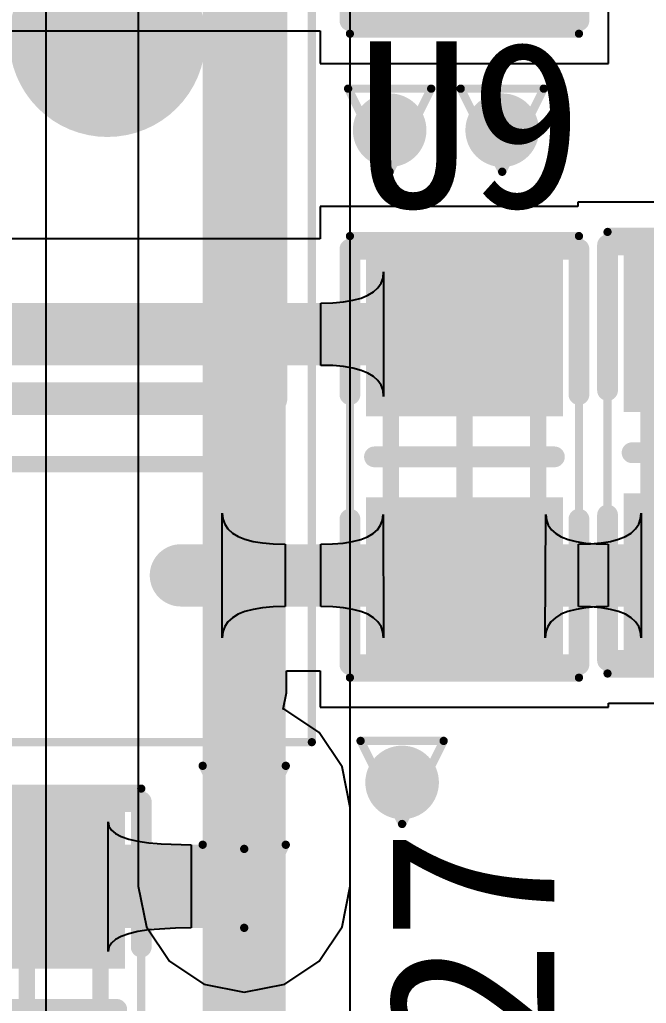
# Model space of a CAD drawing. Extents: x 75 to 173, y 40 to 188.
# Drawn here: x 141.42 to 145.25, y 148.67 to 154.69 of the extents above; entities that cross this region are included whole.
import ezdxf

# ---------------------------------------------------------------- set-up
doc = ezdxf.new("R2010")
doc.units = 0
doc.header["$MEASUREMENT"] = 0
doc.layers.get('0').update_dxf_attribs({"linetype": 'CONTINUOUS'})
for name, color, linetype in [('BottomLayer', 5, 'CONTINUOUS'), ('DRILLDRAWING', 1, 'CONTINUOUS'), ('MECHANICAL13', 56, 'CONTINUOUS'), ('MECHANICAL15', 56, 'CONTINUOUS'), ('MULTILAYER', 9, 'CONTINUOUS'), ('TopLayer', 1, 'CONTINUOUS'), ('TOPOVERLAY', 2, 'CONTINUOUS'), ('TOPPASTE', 8, 'CONTINUOUS'), ('TOPSOLDER', 216, 'CONTINUOUS'), ('ViaHoleLayer', 16, 'CONTINUOUS')]:
    doc.layers.add(name, color=color, linetype=linetype)

# ---------------------------------------------------------------- blocks, each defined once
blk = doc.blocks.new('C0603_34')
at = {"layer": 'MECHANICAL13', "const_width": 0.1}
for points in [[(-0.850001, -0.450002), (-0.850001, 0.449999)], [(0.849998, 0.449999), (-0.850001, 0.449999)], [(0.849998, -0.450002), (0.849998, 0.449999)], [(0.849998, -0.450002), (-0.850001, -0.450002)]]:
    blk.add_lwpolyline(points, dxfattribs=at)
at = {"layer": 'MECHANICAL13', "const_width": 0.05}
for points in [[(-0.875, 0.449999, 1), (-0.825002, 0.449999, 1)], [(-0.875, 0.449999, 1), (-0.825002, 0.449999, 1)], [(0.825, 0.449999, 1), (0.874997, 0.449999, 1)], [(0.825, 0.449999, 1), (0.874997, 0.449999, 1)], [(-0.875, -0.450002, 1), (-0.825002, -0.450002, 1)], [(-0.875, -0.450002, 1), (-0.825002, -0.450002, 1)], [(0.825, -0.450002, 1), (0.874997, -0.450002, 1)], [(0.825, -0.450002, 1), (0.874997, -0.450002, 1)]]:
    blk.add_lwpolyline(points, format="xyb", close=True, dxfattribs=at)
at = {"layer": 'MECHANICAL15'}
for points, const_width in [([(1.35, 0.700001), (-1.35, 0.700001)], 0.05), ([(-1.35, -0.700001), (-1.35, 0.700001)], 0.05), ([(1.35, -0.700001), (1.35, 0.700001)], 0.05), ([(0, -0.450002), (0, 0.449999)], 0.1), ([(0.449999, 0), (-0.450002, 0)], 0.1), ([(1.35, -0.700001), (-1.35, -0.700001)], 0.05)]:
    blk.add_lwpolyline(points, dxfattribs=dict(at, const_width=const_width))
for points, const_width in [([(-1.362499, 0.700001, 1), (-1.3375, 0.700001, 1)], 0.024999), ([(-1.362499, 0.700001, 1), (-1.3375, 0.700001, 1)], 0.024999), ([(1.3375, 0.700001, 1), (1.362499, 0.700001, 1)], 0.024999), ([(1.3375, 0.700001, 1), (1.362499, 0.700001, 1)], 0.024999), ([(-0.024999, 0.449999, 1), (0.024999, 0.449999, 1)], 0.05), ([(-0.475, 0, 1), (-0.425003, 0, 1)], 0.05), ([(0.425, 0, 1), (0.474998, 0, 1)], 0.05), ([(-0.024999, -0.450002, 1), (0.024999, -0.450002, 1)], 0.05), ([(-1.362499, -0.700001, 1), (-1.3375, -0.700001, 1)], 0.024999), ([(-1.362499, -0.700001, 1), (-1.3375, -0.700001, 1)], 0.024999), ([(1.3375, -0.700001, 1), (1.362499, -0.700001, 1)], 0.024999), ([(1.3375, -0.700001, 1), (1.362499, -0.700001, 1)], 0.024999)]:
    blk.add_lwpolyline(points, format="xyb", close=True, dxfattribs=dict(at, const_width=const_width))
at = {"layer": 'TOPOVERLAY', "const_width": 0.127}
for points in [[(-1.27, -0.700001), (-1.27, 0.700001)], [(-0.381, 0.700001), (-1.27, 0.700001)], [(1.27, 0.700001), (0.381, 0.700001)], [(1.27, -0.700001), (1.27, 0.700001)], [(0, -0.549999), (0, 0.549999)], [(-0.381, -0.700001), (-1.27, -0.700001)], [(1.27, -0.700001), (0.381, -0.700001)]]:
    blk.add_lwpolyline(points, dxfattribs=at)
at = {"layer": 'TOPOVERLAY', "const_width": 0.0635}
for points in [[(-1.30175, 0.700001, 1), (-1.23825, 0.700001, 1)], [(-1.30175, 0.700001, 1), (-1.23825, 0.700001, 1)], [(-0.41275, 0.700001, 1), (-0.34925, 0.700001, 1)], [(0.34925, 0.700001, 1), (0.41275, 0.700001, 1)], [(1.23825, 0.700001, 1), (1.30175, 0.700001, 1)], [(1.23825, 0.700001, 1), (1.30175, 0.700001, 1)], [(-0.03175, 0.549999, 1), (0.03175, 0.549999, 1)], [(-0.03175, -0.549999, 1), (0.03175, -0.549999, 1)], [(-1.30175, -0.700001, 1), (-1.23825, -0.700001, 1)], [(-1.30175, -0.700001, 1), (-1.23825, -0.700001, 1)], [(-0.41275, -0.700001, 1), (-0.34925, -0.700001, 1)], [(0.34925, -0.700001, 1), (0.41275, -0.700001, 1)], [(1.23825, -0.700001, 1), (1.30175, -0.700001, 1)], [(1.23825, -0.700001, 1), (1.30175, -0.700001, 1)]]:
    blk.add_lwpolyline(points, format="xyb", close=True, dxfattribs=at)
at = {"layer": 'TOPPASTE'}
for points in [[(-0.350002, -0.499999), (-0.350002, 0.499999), (-1.15, -0.499999), (-1.15, 0.499999)], [(1.149998, -0.499999), (1.149998, 0.499999), (0.349999, -0.499999), (0.349999, 0.499999)]]:
    blk.add_solid(points, dxfattribs=at)
at = {"layer": 'TOPSOLDER'}
for points in [[(-0.248402, -0.601599), (-0.248402, 0.601599), (-1.2516, -0.601599), (-1.2516, 0.601599)], [(1.251598, -0.601599), (1.251598, 0.601599), (0.248399, -0.601599), (0.248399, 0.601599)]]:
    blk.add_solid(points, dxfattribs=at)
blk = doc.blocks.new('SOP_8PIN_39')
at = {"layer": 'MECHANICAL13', "const_width": 0.1}
for points in [[(1.999999, 2.5), (-2.000001, 2.5)], [(1.999999, -2.5), (1.999999, 2.5)]]:
    blk.add_lwpolyline(points, dxfattribs=at)
at = {"layer": 'MECHANICAL13'}
for points, const_width in [([(1.975, 2.5, 1), (2.024997, 2.5, 1)], 0.05), ([(1.975, 2.5, 1), (2.024997, 2.5, 1)], 0.05), ([(-0.600001, 1.599999, 1), (-1.599999, 1.599999, 1)], 0.1), ([(-0.625, 1.599999, 1), (-0.575003, 1.599999, 1)], 0.05)]:
    blk.add_lwpolyline(points, format="xyb", close=True, dxfattribs=dict(at, const_width=const_width))
at = {"layer": 'MECHANICAL15', "const_width": 0.05}
for points in [[(3.7, 2.75), (-3.7, 2.75)], [(3.7, -2.75), (3.7, 2.75)]]:
    blk.add_lwpolyline(points, dxfattribs=at)
at = {"layer": 'MECHANICAL15', "const_width": 0.024999}
blk.add_lwpolyline([(3.687501, 2.75, 1), (3.7125, 2.75, 1)], format="xyb", close=True, dxfattribs=at)
blk.add_lwpolyline([(3.687501, 2.75, 1), (3.7125, 2.75, 1)], format="xyb", close=True, dxfattribs=at)
at = {"layer": 'TOPOVERLAY', "const_width": 0.2}
for points in [[(1.599999, 2.5), (-1.600002, 2.5)], [(1.599999, -2.5), (1.599999, 2.5)]]:
    blk.add_lwpolyline(points, dxfattribs=at)
at = {"layer": 'TOPOVERLAY'}
for points, const_width in [([(1.549999, 2.5, 1), (1.649999, 2.5, 1)], 0.1), ([(1.549999, 2.5, 1), (1.649999, 2.5, 1)], 0.1), ([(-0.300002, 1.5, 1), (-0.900001, 1.5, 1)], 0.599999), ([(-1.05, 1.5, 1), (-0.750001, 1.5, 1)], 0.299999), ([(-0.450002, 1.5, 1), (-0.150002, 1.5, 1)], 0.299999)]:
    blk.add_lwpolyline(points, format="xyb", close=True, dxfattribs=dict(at, const_width=const_width))
blk = doc.blocks.new('R0603_49')
at = {"layer": 'MECHANICAL13', "const_width": 0.1}
for points in [[(-0.850001, 0.449999), (0.849998, 0.449999)], [(-0.850001, 0.449999), (-0.850001, -0.450002)], [(0.849998, 0.449999), (0.849998, -0.450002)], [(-0.850001, -0.450002), (0.849998, -0.450002)]]:
    blk.add_lwpolyline(points, dxfattribs=at)
at = {"layer": 'MECHANICAL13', "const_width": 0.05}
for points in [[(-0.875, 0.449999, 1), (-0.825002, 0.449999, 1)], [(-0.875, 0.449999, 1), (-0.825002, 0.449999, 1)], [(0.825, 0.449999, 1), (0.874997, 0.449999, 1)], [(0.825, 0.449999, 1), (0.874997, 0.449999, 1)], [(-0.875, -0.450002, 1), (-0.825002, -0.450002, 1)], [(-0.875, -0.450002, 1), (-0.825002, -0.450002, 1)], [(0.825, -0.450002, 1), (0.874997, -0.450002, 1)], [(0.825, -0.450002, 1), (0.874997, -0.450002, 1)]]:
    blk.add_lwpolyline(points, format="xyb", close=True, dxfattribs=at)
at = {"layer": 'MECHANICAL15'}
for points, const_width in [([(-1.35, 0.700001), (-1.35, -0.700001)], 0.05), ([(-1.35, 0.700001), (1.35, 0.700001)], 0.05), ([(1.35, 0.700001), (1.35, -0.700001)], 0.05), ([(0, 0.449999), (0, -0.450002)], 0.1), ([(-0.450002, 0), (0.449999, 0)], 0.1), ([(-1.35, -0.700001), (1.35, -0.700001)], 0.05)]:
    blk.add_lwpolyline(points, dxfattribs=dict(at, const_width=const_width))
for points, const_width in [([(-1.362499, 0.700001, 1), (-1.3375, 0.700001, 1)], 0.024999), ([(-1.362499, 0.700001, 1), (-1.3375, 0.700001, 1)], 0.024999), ([(1.3375, 0.700001, 1), (1.362499, 0.700001, 1)], 0.024999), ([(1.3375, 0.700001, 1), (1.362499, 0.700001, 1)], 0.024999), ([(-0.024999, 0.449999, 1), (0.024999, 0.449999, 1)], 0.05), ([(-0.475, 0, 1), (-0.425003, 0, 1)], 0.05), ([(0.425, 0, 1), (0.474998, 0, 1)], 0.05), ([(-0.024999, -0.450002, 1), (0.024999, -0.450002, 1)], 0.05), ([(-1.362499, -0.700001, 1), (-1.3375, -0.700001, 1)], 0.024999), ([(-1.362499, -0.700001, 1), (-1.3375, -0.700001, 1)], 0.024999), ([(1.3375, -0.700001, 1), (1.362499, -0.700001, 1)], 0.024999), ([(1.3375, -0.700001, 1), (1.362499, -0.700001, 1)], 0.024999)]:
    blk.add_lwpolyline(points, format="xyb", close=True, dxfattribs=dict(at, const_width=const_width))
at = {"layer": 'TOPOVERLAY', "const_width": 0.127}
for points in [[(-1.27, 0.700001), (-0.381, 0.700001)], [(-1.27, 0.700001), (-1.27, -0.700001)], [(0.381, 0.700001), (1.27, 0.700001)], [(1.27, 0.700001), (1.27, -0.700001)], [(0, 0.549999), (0, -0.549999)], [(-1.27, -0.700001), (-0.381, -0.700001)], [(0.381, -0.700001), (1.27, -0.700001)]]:
    blk.add_lwpolyline(points, dxfattribs=at)
at = {"layer": 'TOPOVERLAY', "const_width": 0.0635}
for points in [[(-1.30175, 0.700001, 1), (-1.23825, 0.700001, 1)], [(-1.30175, 0.700001, 1), (-1.23825, 0.700001, 1)], [(-0.41275, 0.700001, 1), (-0.34925, 0.700001, 1)], [(0.34925, 0.700001, 1), (0.41275, 0.700001, 1)], [(1.23825, 0.700001, 1), (1.30175, 0.700001, 1)], [(1.23825, 0.700001, 1), (1.30175, 0.700001, 1)], [(-0.03175, 0.549999, 1), (0.03175, 0.549999, 1)], [(-0.03175, -0.549999, 1), (0.03175, -0.549999, 1)], [(-1.30175, -0.700001, 1), (-1.23825, -0.700001, 1)], [(-1.30175, -0.700001, 1), (-1.23825, -0.700001, 1)], [(-0.41275, -0.700001, 1), (-0.34925, -0.700001, 1)], [(0.34925, -0.700001, 1), (0.41275, -0.700001, 1)], [(1.23825, -0.700001, 1), (1.30175, -0.700001, 1)], [(1.23825, -0.700001, 1), (1.30175, -0.700001, 1)]]:
    blk.add_lwpolyline(points, format="xyb", close=True, dxfattribs=at)
at = {"layer": 'TOPPASTE'}
for points in [[(-0.350002, -0.499999), (-0.350002, 0.499999), (-1.15, -0.499999), (-1.15, 0.499999)], [(1.149998, -0.499999), (1.149998, 0.499999), (0.349999, -0.499999), (0.349999, 0.499999)]]:
    blk.add_solid(points, dxfattribs=at)
at = {"layer": 'TOPSOLDER'}
for points in [[(-0.248402, -0.601599), (-0.248402, 0.601599), (-1.2516, -0.601599), (-1.2516, 0.601599)], [(1.251598, -0.601599), (1.251598, 0.601599), (0.248399, -0.601599), (0.248399, 0.601599)]]:
    blk.add_solid(points, dxfattribs=at)
blk = doc.blocks.new('R0603_56')
at = {"layer": 'MECHANICAL13', "const_width": 0.1}
for points in [[(-0.850001, -0.450002), (-0.850001, 0.449999)], [(0.849998, 0.449999), (-0.850001, 0.449999)], [(0.849998, -0.450002), (0.849998, 0.449999)], [(0.849998, -0.450002), (-0.850001, -0.450002)]]:
    blk.add_lwpolyline(points, dxfattribs=at)
at = {"layer": 'MECHANICAL13', "const_width": 0.05}
for points in [[(-0.875, 0.449999, 1), (-0.825002, 0.449999, 1)], [(-0.875, 0.449999, 1), (-0.825002, 0.449999, 1)], [(0.825, 0.449999, 1), (0.874997, 0.449999, 1)], [(0.825, 0.449999, 1), (0.874997, 0.449999, 1)], [(-0.875, -0.450002, 1), (-0.825002, -0.450002, 1)], [(-0.875, -0.450002, 1), (-0.825002, -0.450002, 1)], [(0.825, -0.450002, 1), (0.874997, -0.450002, 1)], [(0.825, -0.450002, 1), (0.874997, -0.450002, 1)]]:
    blk.add_lwpolyline(points, format="xyb", close=True, dxfattribs=at)
at = {"layer": 'MECHANICAL15'}
for points, const_width in [([(1.35, 0.700001), (-1.35, 0.700001)], 0.05), ([(-1.35, -0.700001), (-1.35, 0.700001)], 0.05), ([(1.35, -0.700001), (1.35, 0.700001)], 0.05), ([(0, -0.450002), (0, 0.449999)], 0.1), ([(0.449999, 0), (-0.450002, 0)], 0.1), ([(1.35, -0.700001), (-1.35, -0.700001)], 0.05)]:
    blk.add_lwpolyline(points, dxfattribs=dict(at, const_width=const_width))
for points, const_width in [([(-1.362499, 0.700001, 1), (-1.3375, 0.700001, 1)], 0.024999), ([(-1.362499, 0.700001, 1), (-1.3375, 0.700001, 1)], 0.024999), ([(1.3375, 0.700001, 1), (1.362499, 0.700001, 1)], 0.024999), ([(1.3375, 0.700001, 1), (1.362499, 0.700001, 1)], 0.024999), ([(-0.024999, 0.449999, 1), (0.024999, 0.449999, 1)], 0.05), ([(-0.475, 0, 1), (-0.425003, 0, 1)], 0.05), ([(0.425, 0, 1), (0.474998, 0, 1)], 0.05), ([(-0.024999, -0.450002, 1), (0.024999, -0.450002, 1)], 0.05), ([(-1.362499, -0.700001, 1), (-1.3375, -0.700001, 1)], 0.024999), ([(-1.362499, -0.700001, 1), (-1.3375, -0.700001, 1)], 0.024999), ([(1.3375, -0.700001, 1), (1.362499, -0.700001, 1)], 0.024999), ([(1.3375, -0.700001, 1), (1.362499, -0.700001, 1)], 0.024999)]:
    blk.add_lwpolyline(points, format="xyb", close=True, dxfattribs=dict(at, const_width=const_width))
at = {"layer": 'TOPOVERLAY', "const_width": 0.127}
for points in [[(-1.27, -0.700001), (-1.27, 0.700001)], [(-0.381, 0.700001), (-1.27, 0.700001)], [(1.27, 0.700001), (0.381, 0.700001)], [(1.27, -0.700001), (1.27, 0.700001)], [(0, -0.549999), (0, 0.549999)], [(-0.381, -0.700001), (-1.27, -0.700001)], [(1.27, -0.700001), (0.381, -0.700001)]]:
    blk.add_lwpolyline(points, dxfattribs=at)
at = {"layer": 'TOPOVERLAY', "const_width": 0.0635}
for points in [[(-1.30175, 0.700001, 1), (-1.23825, 0.700001, 1)], [(-1.30175, 0.700001, 1), (-1.23825, 0.700001, 1)], [(-0.41275, 0.700001, 1), (-0.34925, 0.700001, 1)], [(0.34925, 0.700001, 1), (0.41275, 0.700001, 1)], [(1.23825, 0.700001, 1), (1.30175, 0.700001, 1)], [(1.23825, 0.700001, 1), (1.30175, 0.700001, 1)], [(-0.03175, 0.549999, 1), (0.03175, 0.549999, 1)], [(-0.03175, -0.549999, 1), (0.03175, -0.549999, 1)], [(-1.30175, -0.700001, 1), (-1.23825, -0.700001, 1)], [(-1.30175, -0.700001, 1), (-1.23825, -0.700001, 1)], [(-0.41275, -0.700001, 1), (-0.34925, -0.700001, 1)], [(0.34925, -0.700001, 1), (0.41275, -0.700001, 1)], [(1.23825, -0.700001, 1), (1.30175, -0.700001, 1)], [(1.23825, -0.700001, 1), (1.30175, -0.700001, 1)]]:
    blk.add_lwpolyline(points, format="xyb", close=True, dxfattribs=at)
at = {"layer": 'TOPPASTE'}
for points in [[(-0.350002, -0.499999), (-0.350002, 0.499999), (-1.15, -0.499999), (-1.15, 0.499999)], [(1.149998, -0.499999), (1.149998, 0.499999), (0.349999, -0.499999), (0.349999, 0.499999)]]:
    blk.add_solid(points, dxfattribs=at)
at = {"layer": 'TOPSOLDER'}
for points in [[(-0.248402, -0.601599), (-0.248402, 0.601599), (-1.2516, -0.601599), (-1.2516, 0.601599)], [(1.251598, -0.601599), (1.251598, 0.601599), (0.248399, -0.601599), (0.248399, 0.601599)]]:
    blk.add_solid(points, dxfattribs=at)
blk = doc.blocks.new('R0603_57')
at = {"layer": 'MECHANICAL13', "const_width": 0.1}
for points in [[(-0.850001, 0.449999), (-0.850001, -0.450002)], [(-0.850001, 0.449999), (0.849998, 0.449999)], [(0.849998, 0.449999), (0.849998, -0.450002)], [(-0.850001, -0.450002), (0.849998, -0.450002)]]:
    blk.add_lwpolyline(points, dxfattribs=at)
at = {"layer": 'MECHANICAL13', "const_width": 0.05}
for points in [[(-0.875, 0.449999, 1), (-0.825002, 0.449999, 1)], [(-0.875, 0.449999, 1), (-0.825002, 0.449999, 1)], [(0.825, 0.449999, 1), (0.874997, 0.449999, 1)], [(0.825, 0.449999, 1), (0.874997, 0.449999, 1)], [(-0.875, -0.450002, 1), (-0.825002, -0.450002, 1)], [(-0.875, -0.450002, 1), (-0.825002, -0.450002, 1)], [(0.825, -0.450002, 1), (0.874997, -0.450002, 1)], [(0.825, -0.450002, 1), (0.874997, -0.450002, 1)]]:
    blk.add_lwpolyline(points, format="xyb", close=True, dxfattribs=at)
at = {"layer": 'MECHANICAL15'}
for points, const_width in [([(-1.35, 0.700001), (1.35, 0.700001)], 0.05), ([(-1.35, 0.700001), (-1.35, -0.700001)], 0.05), ([(1.35, 0.700001), (1.35, -0.700001)], 0.05), ([(0, 0.449999), (0, -0.450002)], 0.1), ([(-0.450002, 0), (0.449999, 0)], 0.1), ([(-1.35, -0.700001), (1.35, -0.700001)], 0.05)]:
    blk.add_lwpolyline(points, dxfattribs=dict(at, const_width=const_width))
for points, const_width in [([(-1.362499, 0.700001, 1), (-1.3375, 0.700001, 1)], 0.024999), ([(-1.362499, 0.700001, 1), (-1.3375, 0.700001, 1)], 0.024999), ([(1.3375, 0.700001, 1), (1.362499, 0.700001, 1)], 0.024999), ([(1.3375, 0.700001, 1), (1.362499, 0.700001, 1)], 0.024999), ([(-0.024999, 0.449999, 1), (0.024999, 0.449999, 1)], 0.05), ([(-0.475, 0, 1), (-0.425003, 0, 1)], 0.05), ([(0.425, 0, 1), (0.474998, 0, 1)], 0.05), ([(-0.024999, -0.450002, 1), (0.024999, -0.450002, 1)], 0.05), ([(-1.362499, -0.700001, 1), (-1.3375, -0.700001, 1)], 0.024999), ([(-1.362499, -0.700001, 1), (-1.3375, -0.700001, 1)], 0.024999), ([(1.3375, -0.700001, 1), (1.362499, -0.700001, 1)], 0.024999), ([(1.3375, -0.700001, 1), (1.362499, -0.700001, 1)], 0.024999)]:
    blk.add_lwpolyline(points, format="xyb", close=True, dxfattribs=dict(at, const_width=const_width))
at = {"layer": 'TOPOVERLAY', "const_width": 0.127}
for points in [[(-1.27, 0.700001), (-1.27, -0.700001)], [(-1.27, 0.700001), (-0.381, 0.700001)], [(0.381, 0.700001), (1.27, 0.700001)], [(1.27, 0.700001), (1.27, -0.700001)], [(0, 0.549999), (0, -0.549999)], [(-1.27, -0.700001), (-0.381, -0.700001)], [(0.381, -0.700001), (1.27, -0.700001)]]:
    blk.add_lwpolyline(points, dxfattribs=at)
at = {"layer": 'TOPOVERLAY', "const_width": 0.0635}
for points in [[(-1.30175, 0.700001, 1), (-1.23825, 0.700001, 1)], [(-1.30175, 0.700001, 1), (-1.23825, 0.700001, 1)], [(-0.41275, 0.700001, 1), (-0.34925, 0.700001, 1)], [(0.34925, 0.700001, 1), (0.41275, 0.700001, 1)], [(1.23825, 0.700001, 1), (1.30175, 0.700001, 1)], [(1.23825, 0.700001, 1), (1.30175, 0.700001, 1)], [(-0.03175, 0.549999, 1), (0.03175, 0.549999, 1)], [(-0.03175, -0.549999, 1), (0.03175, -0.549999, 1)], [(-1.30175, -0.700001, 1), (-1.23825, -0.700001, 1)], [(-1.30175, -0.700001, 1), (-1.23825, -0.700001, 1)], [(-0.41275, -0.700001, 1), (-0.34925, -0.700001, 1)], [(0.34925, -0.700001, 1), (0.41275, -0.700001, 1)], [(1.23825, -0.700001, 1), (1.30175, -0.700001, 1)], [(1.23825, -0.700001, 1), (1.30175, -0.700001, 1)]]:
    blk.add_lwpolyline(points, format="xyb", close=True, dxfattribs=at)
at = {"layer": 'TOPPASTE'}
for points in [[(-0.350002, -0.499999), (-0.350002, 0.499999), (-1.15, -0.499999), (-1.15, 0.499999)], [(1.149998, -0.499999), (1.149998, 0.499999), (0.349999, -0.499999), (0.349999, 0.499999)]]:
    blk.add_solid(points, dxfattribs=at)
at = {"layer": 'TOPSOLDER'}
for points in [[(-0.248402, -0.601599), (-0.248402, 0.601599), (-1.2516, -0.601599), (-1.2516, 0.601599)], [(1.251598, -0.601599), (1.251598, 0.601599), (0.248399, -0.601599), (0.248399, 0.601599)]]:
    blk.add_solid(points, dxfattribs=at)

msp = doc.modelspace()

# ---------------------------------------------------------------- linework, layer by layer
at = {"layer": 'BottomLayer'}
for p, q in [((142.14521, 160.56482), (142.14521, 149.87142)), ((143.4401, 149.87142), (143.4401, 160.29664)), ((141.58246, 147.20385), (141.58246, 157.76604)), ((142.14521, 149.87142), (142.14521, 149.38882)), ((143.4401, 149.38882), (143.4401, 149.87142)), ((142.14521, 149.38882), (142.1945, 149.14106)), ((143.39081, 149.14106), (143.4401, 149.38882)), ((142.1945, 149.14106), (142.33485, 148.93101)), ((143.25047, 148.93101), (143.39081, 149.14106)), ((142.33485, 148.93101), (142.54489, 148.79066)), ((143.04042, 148.79066), (143.25047, 148.93101)), ((142.54489, 148.79066), (142.79266, 148.74138)), ((142.79266, 148.74138), (143.04042, 148.79066))]:
    msp.add_line(p, q, dxfattribs=at)
at = {"layer": 'BottomLayer', "const_width": 0.508}
for points in [[(142.79266, 149.87142), (142.79266, 160.56482)], [(142.79266, 149.38882), (142.79266, 149.87142)]]:
    msp.add_lwpolyline(points, dxfattribs=at)
at = {"layer": 'BottomLayer'}
for points, const_width in [([(143.56916, 154.01162, 1), (143.79415, 154.01162, 1)], 0.225), ([(144.25715, 154.01162, 1), (144.48214, 154.01162, 1)], 0.225), ([(143.64536, 150.02382, 1), (143.87035, 150.02382, 1)], 0.225), ([(142.66566, 149.87142, 1), (142.91966, 149.87142, 1)], 0.254), ([(142.66566, 149.87142, 1), (142.91966, 149.87142, 1)], 0.254), ([(142.68016, 149.87142, 1), (142.90515, 149.87142, 1)], 0.225), ([(142.66566, 149.38882, 1), (142.91966, 149.38882, 1)], 0.254), ([(142.68016, 149.38882, 1), (142.90515, 149.38882, 1)], 0.225)]:
    msp.add_lwpolyline(points, format="xyb", close=True, dxfattribs=dict(at, const_width=const_width))
at = {"layer": 'DRILLDRAWING', "const_width": 0.0508}
for points in [[(143.42766, 154.26562), (143.93566, 154.26562)], [(143.42766, 154.26562), (143.68166, 153.75762)], [(143.68166, 153.75762), (143.93566, 154.26562)], [(144.11565, 154.26562), (144.62365, 154.26562)], [(144.11565, 154.26562), (144.36965, 153.75762)], [(144.36965, 153.75762), (144.62365, 154.26562)], [(143.50386, 150.27782), (144.01186, 150.27782)], [(143.50386, 150.27782), (143.75786, 149.76982)], [(143.75786, 149.76982), (144.01186, 150.27782)], [(142.53866, 150.12542), (143.04666, 150.12542)], [(142.53866, 150.12542), (142.79266, 149.61742)], [(142.79266, 149.61742), (143.04666, 150.12542)], [(142.53866, 149.64282), (143.04666, 149.64282)], [(142.53866, 149.64282), (142.79266, 149.13482)], [(142.79266, 149.13482), (143.04666, 149.64282)]]:
    msp.add_lwpolyline(points, dxfattribs=at)
at = {"layer": 'DRILLDRAWING', "const_width": 0.0254}
for points in [[(143.41496, 154.26562, 1), (143.44036, 154.26562, 1)], [(143.41496, 154.26562, 1), (143.44036, 154.26562, 1)], [(143.92296, 154.26562, 1), (143.94836, 154.26562, 1)], [(143.92296, 154.26562, 1), (143.94836, 154.26562, 1)], [(144.10295, 154.26562, 1), (144.12835, 154.26562, 1)], [(144.10295, 154.26562, 1), (144.12835, 154.26562, 1)], [(144.61095, 154.26562, 1), (144.63635, 154.26562, 1)], [(144.61095, 154.26562, 1), (144.63635, 154.26562, 1)], [(143.66896, 153.75762, 1), (143.69436, 153.75762, 1)], [(143.66896, 153.75762, 1), (143.69436, 153.75762, 1)], [(144.35695, 153.75762, 1), (144.38235, 153.75762, 1)], [(144.35695, 153.75762, 1), (144.38235, 153.75762, 1)], [(143.49116, 150.27782, 1), (143.51656, 150.27782, 1)], [(143.49116, 150.27782, 1), (143.51656, 150.27782, 1)], [(143.99916, 150.27782, 1), (144.02456, 150.27782, 1)], [(143.99916, 150.27782, 1), (144.02456, 150.27782, 1)], [(142.52596, 150.12542, 1), (142.55136, 150.12542, 1)], [(142.52596, 150.12542, 1), (142.55136, 150.12542, 1)], [(143.03396, 150.12542, 1), (143.05936, 150.12542, 1)], [(143.03396, 150.12542, 1), (143.05936, 150.12542, 1)], [(143.74516, 149.76982, 1), (143.77056, 149.76982, 1)], [(143.74516, 149.76982, 1), (143.77056, 149.76982, 1)], [(142.52596, 149.64282, 1), (142.55136, 149.64282, 1)], [(142.52596, 149.64282, 1), (142.55136, 149.64282, 1)], [(142.77996, 149.61742, 1), (142.80536, 149.61742, 1)], [(142.77996, 149.61742, 1), (142.80536, 149.61742, 1)], [(143.03396, 149.64282, 1), (143.05936, 149.64282, 1)], [(143.03396, 149.64282, 1), (143.05936, 149.64282, 1)], [(142.77996, 149.13482, 1), (142.80536, 149.13482, 1)], [(142.77996, 149.13482, 1), (142.80536, 149.13482, 1)]]:
    msp.add_lwpolyline(points, format="xyb", close=True, dxfattribs=at)
at = {"layer": 'MULTILAYER', "const_width": 0.225}
for points in [[(143.56916, 154.01162, 1), (143.79415, 154.01162, 1)], [(144.25715, 154.01162, 1), (144.48214, 154.01162, 1)], [(143.64536, 150.02382, 1), (143.87035, 150.02382, 1)], [(142.68016, 149.87142, 1), (142.90515, 149.87142, 1)], [(142.68016, 149.38882, 1), (142.90515, 149.38882, 1)]]:
    msp.add_lwpolyline(points, format="xyb", close=True, dxfattribs=at)
at = {"layer": 'TopLayer'}
for p, q in [((145.01985, 154.42042), (145.01985, 155.92042)), ((139.00546, 154.61872), (143.25786, 154.61872)), ((143.25786, 154.61872), (143.25786, 154.42042)), ((143.25786, 154.42042), (145.01985, 154.42042)), ((144.83266, 153.54542), (143.25786, 153.54542)), ((143.25786, 153.54542), (143.25786, 153.34712)), ((146.38206, 153.57082), (144.83266, 153.57082)), ((144.83266, 153.57082), (144.83266, 153.54542)), ((143.25786, 153.34712), (139.00546, 153.34712)), ((143.64111, 153.10923), (143.64495, 153.14542)), ((143.64495, 153.14542), (143.64495, 152.38342)), ((143.61039, 153.04827), (143.62959, 153.07684)), ((143.62959, 153.07684), (143.64111, 153.10923)), ((143.5067, 152.9854), (143.54894, 153.00255)), ((143.54894, 153.00255), (143.58351, 153.0235)), ((143.58351, 153.0235), (143.61039, 153.04827)), ((143.2609, 152.95492), (143.33387, 152.95683)), ((143.2609, 152.57392), (143.2609, 152.95492)), ((143.33387, 152.95683), (143.39916, 152.96254)), ((143.39916, 152.96254), (143.45677, 152.97207)), ((143.45677, 152.97207), (143.5067, 152.9854)), ((143.33387, 152.57202), (143.2609, 152.57392)), ((143.39916, 152.5663), (143.33387, 152.57202)), ((143.45677, 152.55678), (143.39916, 152.5663)), ((143.5067, 152.54344), (143.45677, 152.55678)), ((143.54894, 152.5263), (143.5067, 152.54344)), ((143.58351, 152.50534), (143.54894, 152.5263)), ((143.61039, 152.48058), (143.58351, 152.50534)), ((143.62959, 152.452), (143.61039, 152.48058)), ((143.64111, 152.41962), (143.62959, 152.452)), ((143.64495, 152.38342), (143.64111, 152.41962)), ((142.65871, 150.90882), (142.65871, 151.67082)), ((142.65871, 151.67082), (142.66255, 151.63463)), ((142.66255, 151.63463), (142.67407, 151.60224)), ((143.62666, 151.5962), (143.63809, 151.62698)), ((143.63809, 151.62698), (143.6419, 151.66137)), ((143.6419, 151.66137), (143.64495, 150.90882)), ((144.63276, 150.90882), (144.63581, 151.66137)), ((144.63581, 151.66137), (144.63962, 151.62698)), ((144.63962, 151.62698), (144.65105, 151.5962)), ((145.20439, 151.60224), (145.21591, 151.63463)), ((145.21591, 151.63463), (145.21975, 151.67082)), ((145.21975, 151.67082), (145.21975, 150.90882)), ((142.67407, 151.60224), (142.69327, 151.57367)), ((142.69327, 151.57367), (142.72016, 151.5489)), ((143.58094, 151.5455), (143.60761, 151.56904)), ((143.60761, 151.56904), (143.62666, 151.5962)), ((144.65105, 151.5962), (144.6701, 151.56904)), ((144.6701, 151.56904), (144.69677, 151.5455)), ((145.15831, 151.5489), (145.18519, 151.57367)), ((145.18519, 151.57367), (145.20439, 151.60224)), ((142.72016, 151.5489), (142.75472, 151.52795)), ((142.75472, 151.52795), (142.79697, 151.5108)), ((142.79697, 151.5108), (142.84689, 151.49747)), ((142.84689, 151.49747), (142.9045, 151.48794)), ((143.39806, 151.48756), (143.45521, 151.49661)), ((143.45521, 151.49661), (143.50474, 151.50929)), ((143.50474, 151.50929), (143.54665, 151.52558)), ((143.54665, 151.52558), (143.58094, 151.5455)), ((144.69677, 151.5455), (144.73106, 151.52558)), ((144.73106, 151.52558), (144.77297, 151.50929)), ((144.77297, 151.50929), (144.8225, 151.49661)), ((144.8225, 151.49661), (144.87965, 151.48756)), ((144.97396, 151.48794), (145.03157, 151.49747)), ((145.03157, 151.49747), (145.0815, 151.5108)), ((145.0815, 151.5108), (145.12374, 151.52795)), ((145.12374, 151.52795), (145.15831, 151.5489)), ((142.9045, 151.48794), (142.96979, 151.48223)), ((142.96979, 151.48223), (143.04276, 151.48032)), ((143.04276, 151.48032), (143.04276, 151.09932)), ((143.2609, 151.48032), (143.33329, 151.48213)), ((143.2609, 151.09932), (143.2609, 151.48032)), ((143.33329, 151.48213), (143.39806, 151.48756)), ((144.8357, 151.48032), (144.90867, 151.48223)), ((144.8357, 151.09932), (144.8357, 151.48032)), ((144.87965, 151.48756), (144.94442, 151.48213)), ((144.90867, 151.48223), (144.97396, 151.48794)), ((144.94442, 151.48213), (145.01681, 151.48032)), ((145.01681, 151.48032), (145.01681, 151.09932)), ((142.84689, 151.08218), (142.79697, 151.06884)), ((142.9045, 151.0917), (142.84689, 151.08218)), ((142.96979, 151.09742), (142.9045, 151.0917)), ((143.04276, 151.09932), (142.96979, 151.09742)), ((143.33373, 151.09742), (143.2609, 151.09932)), ((143.39892, 151.0917), (143.33373, 151.09742)), ((143.45644, 151.08218), (143.39892, 151.0917)), ((143.50632, 151.06884), (143.45644, 151.08218)), ((144.82127, 151.08218), (144.77139, 151.06884)), ((144.8788, 151.0917), (144.82127, 151.08218)), ((144.90867, 151.09742), (144.8357, 151.09932)), ((144.94398, 151.09742), (144.8788, 151.0917)), ((144.97396, 151.0917), (144.90867, 151.09742)), ((145.01681, 151.09932), (144.94398, 151.09742)), ((145.03157, 151.08218), (144.97396, 151.0917)), ((145.0815, 151.06884), (145.03157, 151.08218)), ((142.72016, 151.03074), (142.69327, 151.00598)), ((142.75472, 151.0517), (142.72016, 151.03074)), ((142.79697, 151.06884), (142.75472, 151.0517)), ((143.54855, 151.0517), (143.50632, 151.06884)), ((143.58313, 151.03074), (143.54855, 151.0517)), ((143.61006, 151.00598), (143.58313, 151.03074)), ((144.69458, 151.03074), (144.66765, 151.00598)), ((144.72916, 151.0517), (144.69458, 151.03074)), ((144.77139, 151.06884), (144.72916, 151.0517)), ((145.12374, 151.0517), (145.0815, 151.06884)), ((145.15831, 151.03074), (145.12374, 151.0517)), ((145.18519, 151.00598), (145.15831, 151.03074)), ((142.67407, 150.9774), (142.66255, 150.94502)), ((142.69327, 151.00598), (142.67407, 150.9774)), ((143.62934, 150.9774), (143.61006, 151.00598)), ((143.64097, 150.94502), (143.62934, 150.9774)), ((144.64837, 150.9774), (144.63674, 150.94502)), ((144.66765, 151.00598), (144.64837, 150.9774)), ((145.20439, 150.9774), (145.18519, 151.00598)), ((145.21591, 150.94502), (145.20439, 150.9774)), ((142.66255, 150.94502), (142.65871, 150.90882)), ((143.64495, 150.90882), (143.64097, 150.94502)), ((144.63674, 150.94502), (144.63276, 150.90882)), ((145.21975, 150.90882), (145.21591, 150.94502)), ((143.05032, 150.57122), (143.05032, 150.70712)), ((143.05032, 150.70712), (143.25786, 150.70712)), ((143.25786, 150.70712), (143.25786, 150.48342)), ((143.03049, 150.47155), (143.05032, 150.57122)), ((143.25786, 150.48342), (145.01985, 150.48342)), ((145.01985, 150.48342), (145.01985, 150.50882)), ((145.01985, 150.50882), (146.59465, 150.50882)), ((143.04042, 150.46958), (143.03049, 150.47155)), ((143.25047, 150.32923), (143.04042, 150.46958)), ((143.39081, 150.11919), (143.25047, 150.32923)), ((143.4401, 149.87142), (143.39081, 150.11919)), ((143.4401, 149.38882), (143.4401, 149.87142)), ((141.96001, 148.98927), (141.96001, 149.78317)), ((141.96001, 149.78317), (141.96509, 149.75651)), ((141.96509, 149.75651), (141.98033, 149.73265)), ((141.98033, 149.73265), (142.00573, 149.71159)), ((142.00573, 149.71159), (142.04129, 149.69335)), ((142.04129, 149.69335), (142.08701, 149.67791)), ((142.08701, 149.67791), (142.14289, 149.66528)), ((142.14289, 149.66528), (142.20893, 149.65545)), ((142.20893, 149.65545), (142.28513, 149.64843)), ((142.28513, 149.64843), (142.46801, 149.64282)), ((142.46801, 149.64282), (142.46801, 149.13482)), ((143.4401, 142.48002), (143.4401, 149.38882)), ((142.08701, 149.09843), (142.04129, 149.08242)), ((142.14289, 149.11153), (142.08701, 149.09843)), ((142.20893, 149.12172), (142.14289, 149.11153)), ((142.37149, 149.13337), (142.20893, 149.12172)), ((142.46801, 149.13482), (142.37149, 149.13337)), ((141.98033, 149.04167), (141.96509, 149.01693)), ((142.00573, 149.0635), (141.98033, 149.04167)), ((142.04129, 149.08242), (142.00573, 149.0635)), ((141.96509, 149.01693), (141.96001, 148.98927))]:
    msp.add_line(p, q, dxfattribs=at)
for points, const_width in [([(143.56916, 154.01162, 1), (143.79415, 154.01162, 1)], 0.225), ([(144.25715, 154.01162, 1), (144.48214, 154.01162, 1)], 0.225), ([(144.04361, 152.76442, 1), (144.23411, 152.76442, 1)], 0.1905), ([(142.3102, 151.28982, 1), (142.5007, 151.28982, 1)], 0.1905), ([(143.64536, 150.02382, 1), (143.87035, 150.02382, 1)], 0.225), ([(142.66566, 149.87142, 1), (142.91966, 149.87142, 1)], 0.254), ([(142.68016, 149.87142, 1), (142.90515, 149.87142, 1)], 0.225), ([(142.66566, 149.38882, 1), (142.91966, 149.38882, 1)], 0.254), ([(142.66566, 149.38882, 1), (142.91966, 149.38882, 1)], 0.254), ([(142.66566, 149.38882, 1), (142.91966, 149.38882, 1)], 0.254), ([(142.68016, 149.38882, 1), (142.90515, 149.38882, 1)], 0.225)]:
    msp.add_lwpolyline(points, format="xyb", close=True, dxfattribs=dict(at, const_width=const_width))
for points, const_width in [([(139.00546, 152.76442), (144.13886, 152.76442)], 0.381), ([(142.40545, 151.28982), (145.71366, 151.28982)], 0.381), ([(142.79266, 149.38882), (142.79266, 149.87142)], 0.508), ([(139.84005, 149.38882), (142.79266, 149.38882)], 0.508), ([(142.79266, 142.48002), (142.79266, 149.38882)], 0.508)]:
    msp.add_lwpolyline(points, dxfattribs=dict(at, const_width=const_width))
at = {"layer": 'ViaHoleLayer', "const_width": 0.1}
for points in [[(143.63166, 154.01162, 1), (143.73166, 154.01162, 1)], [(144.31965, 154.01162, 1), (144.41965, 154.01162, 1)], [(143.70786, 150.02382, 1), (143.80786, 150.02382, 1)], [(142.74266, 149.87142, 1), (142.84266, 149.87142, 1)], [(142.74266, 149.38882, 1), (142.84266, 149.38882, 1)]]:
    msp.add_lwpolyline(points, format="xyb", close=True, dxfattribs=at)

# ---------------------------------------------------------------- block references
for name, p, rotation in [('SOP_8PIN_39', (140.45586, 153.97022), 270), ('R0603_49', (144.13886, 155.95142), 90), ('R0603_56', (144.13886, 152.01442), 270), ('R0603_57', (145.71366, 152.03982), 90), ('C0603_34', (141.46305, 148.63622), 270)]:
    msp.add_blockref(name, p, dxfattribs=dict(rotation=rotation))

# ---------------------------------------------------------------- texts
at = {"layer": 'TOPOVERLAY'}
msp.add_text('U9', height=1.016, dxfattribs=at).set_placement((143.47846, 153.53842))
msp.add_text('R27', height=1.016, rotation=90, dxfattribs=at).set_placement((144.68885, 147.67102))

doc.saveas('drawing.dxf')
